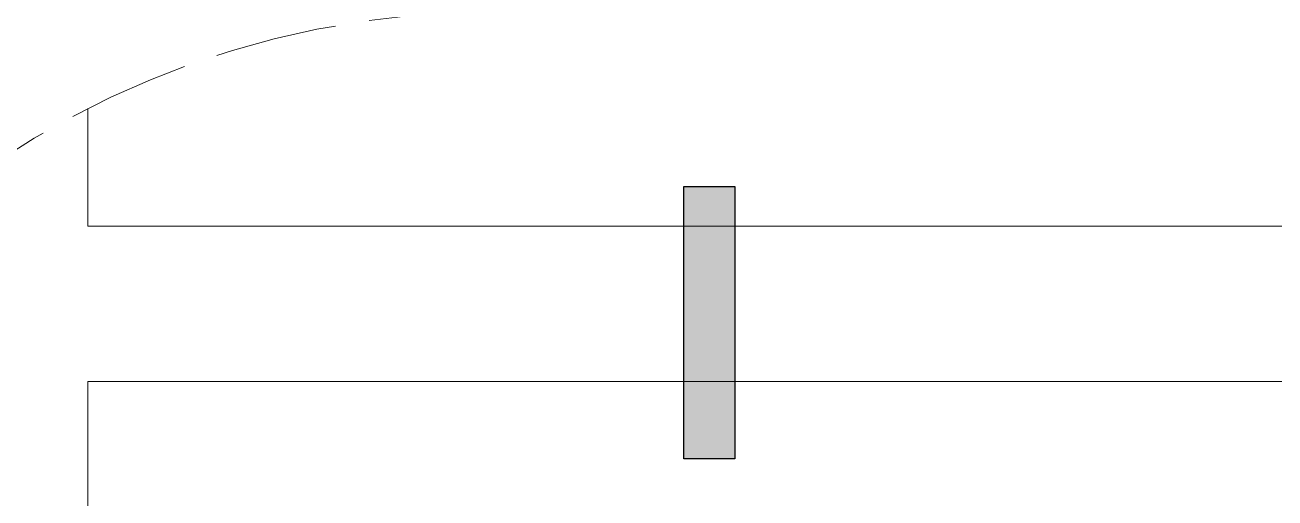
# Model space of a CAD drawing. Header units: metres. Extents: x 42 to 294, y -52 to 32.
# Drawn here: x 154.907 to 158.58, y -11.254 to -9.864 of the extents above; entities that cross this region are included whole.
import ezdxf

# ---------------------------------------------------------------- set-up
doc = ezdxf.new("R2010")
doc.units = ezdxf.units.M
doc.header["$LTSCALE"] = 0.15
doc.linetypes.add('ACAD_ISO02W100', pattern=[15, 12, -3])
doc.layers.add('Hatch', color=8, linetype='Continuous')
doc.layers.add('Vista', color=2, linetype='Continuous', lineweight=20)

msp = doc.modelspace()

# ---------------------------------------------------------------- hatches: boundary and pattern name
at = {"layer": 'Hatch'}
msp.add_hatch(color=256, dxfattribs=at).paths.add_polyline_path([(156.9927, -10.3388), (156.8427, -10.3388), (156.8427, -10.6606), (156.8427, -10.8106), (156.8427, -10.8106), (156.8427, -11.1388), (156.9927, -11.1388)])

# ---------------------------------------------------------------- linework, layer by layer
at = {"layer": 'Hatch', "ltscale": 0.2}
for p, q in [((156.8427, -11.1388), (156.8427, -10.3388)), ((156.8427, -10.3388), (156.9927, -10.3388)), ((156.9927, -10.3388), (156.9927, -11.1388)), ((156.9928, -11.1388), (156.8428, -11.1388))]:
    msp.add_line(p, q, dxfattribs=at)
at = {"layer": 'Vista', "ltscale": 0.2}
for p, q in [((155.0915, -10.4557), (155.0915, -10.1095)), ((161.0915, -10.4557), (155.0915, -10.4557)), ((155.0915, -13.412), (155.0915, -10.912)), ((155.0915, -10.912), (161.0915, -10.912))]:
    msp.add_line(p, q, dxfattribs=at)
at = {"layer": 'Vista', "linetype": 'ACAD_ISO02W100', "ltscale": 0.2}
for radius in [4.3853, 3.5, 2.6147]:
    msp.add_arc((156.2761, -12.4405), radius, 89.9932, 180, dxfattribs=at)

doc.saveas('drawing.dxf')
